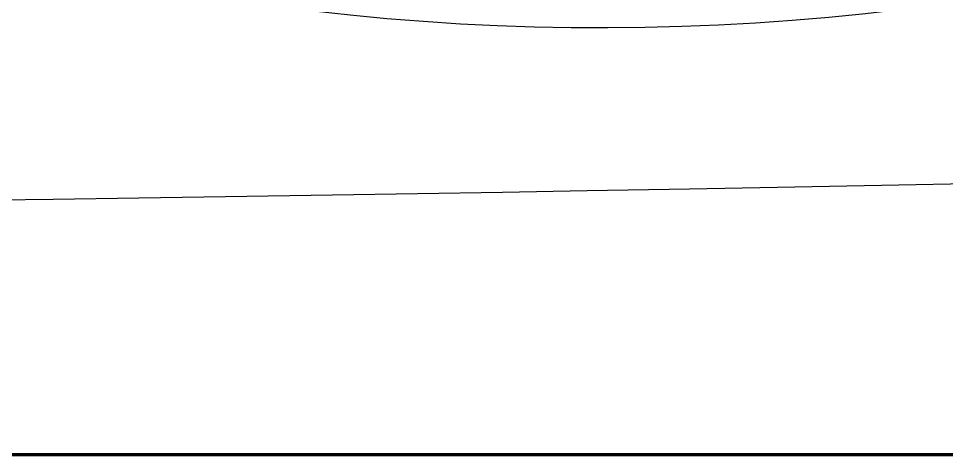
# Model space of a CAD drawing. Header units: millimetres. Extents: x 0 to 1148, y -805 to 0.
# Drawn here: x 131.1 to 195.9, y -805.5 to -775 of the extents above; entities that cross this region are included whole.
import ezdxf

# ---------------------------------------------------------------- set-up
doc = ezdxf.new("R2010")
doc.units = ezdxf.units.MM
doc.layers.get('0').update_dxf_attribs({"linetype": 'CONTINUOUS', "lineweight": 25})

msp = doc.modelspace()

# ---------------------------------------------------------------- linework, layer by layer
at = {"color": 7, "linetype": 'CONTINUOUS', "lineweight": 25}
for p, q in [((184.072, -786.794), (177.921, -786.91)), ((192.531, -786.63), (184.072, -786.794)), ((198.733, -786.509), (192.531, -786.63)), ((152.983, -787.343), (145.498, -787.459)), ((158.921, -787.246), (152.983, -787.343)), ((164.847, -787.145), (158.921, -787.246)), ((170.763, -787.041), (164.847, -787.145)), ((177.921, -786.91), (170.763, -787.041)), ((133.462, -787.63), (128.21, -787.697)), ((139.46, -787.547), (133.462, -787.63)), ((145.498, -787.459), (139.46, -787.547))]:
    msp.add_line(p, q, dxfattribs=at)
at = {"lineweight": 100}
msp.add_line((0, -805.458), (1147.781, -805.458), dxfattribs=at)
at = {"color": 7}
msp.add_open_spline([(66.65, -732.066), (103.233, -774.269), (165.849, -783.617), (217.722, -769.461)], degree=3, dxfattribs=at)

doc.saveas('drawing.dxf')
